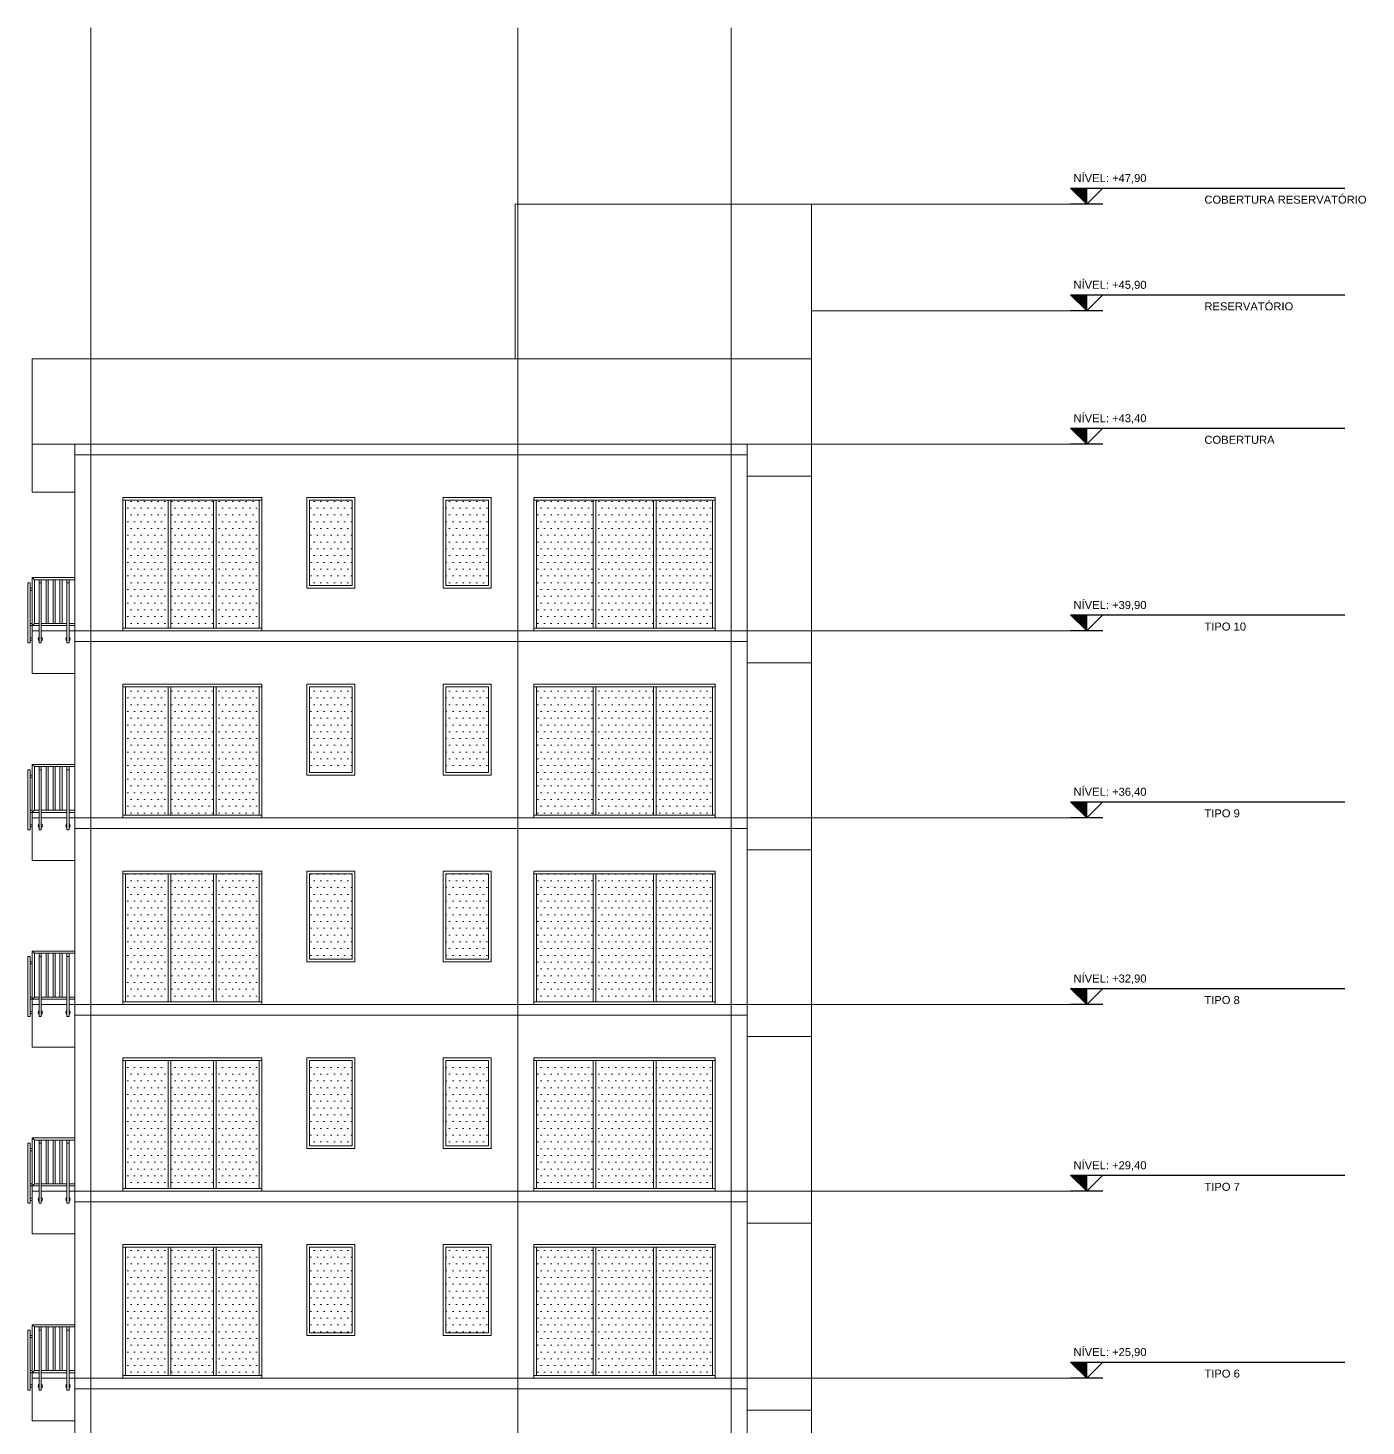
# Model space of a CAD drawing. Header units: millimetres. Extents: x 485872 to 486142, y -52344 to -52207.
# Drawn here: x 485932.43 to 485957.5, y -52314.28 to -52288.08 of the extents above; entities that cross this region are included whole.
import ezdxf
from ezdxf.enums import TextEntityAlignment as Align

# ---------------------------------------------------------------- set-up
doc = ezdxf.new("R2010")
doc.units = ezdxf.units.MM
doc.header["$LTSCALE"] = 15
doc.linetypes.add('DASHDOTX2', pattern=[50.8, 25.4, -12.7, 0, -12.7])
doc.layers.add('G', color=8, linetype='Continuous')
doc.layers.add('Text', color=3, linetype='Continuous')
doc.styles.add('DM-TXT-100', font='arial.ttf', dxfattribs={"height": 0.2})
doc.styles.add('PADRAO', font='arial.ttf', dxfattribs={"height": 0.1})
pattern_1 = [(0, (485455.12795, -52290.53726), (0.0635, 0.127), [0, -0.127])]
pattern_2 = [(0, (485455.12795, -52297.83726), (0.0635, 0.127), [0, -0.127])]

# ---------------------------------------------------------------- blocks, each defined once
blk = doc.blocks.new('SIMBOLO NIVEL CORTE')
blk.add_hatch(color=1).paths.add_polyline_path([(0.3, 0.3), (0, 0.3), (0, 0)])
at = {"color": 1}
for p, q in [((0.301, 0.3), (-4.838, 0.3)), ((0, 0), (0, 0.3)), ((-0.301, 0), (0.301, 0))]:
    blk.add_line(p, q, dxfattribs=at)
blk.add_lwpolyline([(-0.3, 0.3), (0, 0), (0.3, 0.3)], dxfattribs=at)
at = {"layer": 'Text'}
for tag, p, height, style in [('PAVIMENTOXX', (-4.838, 0.412), 0.22, 'PADRAO'), ('PAVIMENTOXXXXX', (-4.838, 0.008), 0.18, 'DM-TXT-100')]:
    blk.add_attdef(tag, p, '', height=height, dxfattribs=dict(at, style=style))
at = {"layer": 'Text', "style": 'DM-TXT-100'}
blk.add_attdef('NIVELXXXXX', text='', height=0.18, dxfattribs=at).set_placement((0.246, 0.412), align=Align.RIGHT)

msp = doc.modelspace()

# ---------------------------------------------------------------- hatches: boundary and pattern name
at = {"linetype": 'Continuous', "lineweight": 13}
h = msp.add_hatch(dxfattribs=at)
h.set_pattern_fill('DOTS', color=153, scale=0.08)
h.set_pattern_definition(pattern_2)
h.paths.add_polyline_path([(485935.06, -52296.927), (485934.26, -52296.927), (485934.26, -52299.327), (485935.06, -52299.327)])
h.paths.add_polyline_path([(485935.91, -52296.927), (485935.11, -52296.927), (485935.11, -52299.327), (485935.91, -52299.327)])
h.paths.add_polyline_path([(485936.76, -52296.927), (485935.96, -52296.927), (485935.96, -52299.327), (485936.76, -52299.327)])
h = msp.add_hatch(dxfattribs=at)
h.set_pattern_fill('DOTS', color=153, scale=0.08)
h.set_pattern_definition(pattern_2)
h.paths.add_polyline_path([(485937.705, -52298.527), (485937.705, -52296.927), (485938.505, -52296.927), (485938.505, -52298.527)])
h = msp.add_hatch(dxfattribs=at)
h.set_pattern_fill('DOTS', color=153, scale=0.08)
h.set_pattern_definition(pattern_2)
h.paths.add_polyline_path([(485940.26, -52298.527), (485940.26, -52296.927), (485941.06, -52296.927), (485941.06, -52298.527)])
h = msp.add_hatch(dxfattribs=at)
h.set_pattern_fill('DOTS', color=153, scale=0.08)
h.set_pattern_definition(pattern_2)
h.paths.add_polyline_path([(485945.26, -52296.927), (485944.202, -52296.927), (485944.202, -52299.327), (485945.26, -52299.327)])
h.paths.add_polyline_path([(485943.019, -52296.927), (485941.96, -52296.927), (485941.96, -52299.327), (485943.019, -52299.327)])
h.paths.add_polyline_path([(485944.152, -52296.927), (485943.069, -52296.927), (485943.069, -52299.327), (485944.152, -52299.327)])
h = msp.add_hatch(dxfattribs=at)
h.set_pattern_fill('DOTS', color=153, scale=0.08)
h.set_pattern_definition(pattern_2)
h.paths.add_polyline_path([(485935.06, -52300.427), (485934.26, -52300.427), (485934.26, -52302.827), (485935.06, -52302.827)])
h.paths.add_polyline_path([(485935.91, -52300.427), (485935.11, -52300.427), (485935.11, -52302.827), (485935.91, -52302.827)])
h.paths.add_polyline_path([(485936.76, -52300.427), (485935.96, -52300.427), (485935.96, -52302.827), (485936.76, -52302.827)])
h = msp.add_hatch(dxfattribs=at)
h.set_pattern_fill('DOTS', color=153, scale=0.08)
h.set_pattern_definition(pattern_2)
h.paths.add_polyline_path([(485937.705, -52302.027), (485937.705, -52300.427), (485938.505, -52300.427), (485938.505, -52302.027)])
h = msp.add_hatch(dxfattribs=at)
h.set_pattern_fill('DOTS', color=153, scale=0.08)
h.set_pattern_definition(pattern_2)
h.paths.add_polyline_path([(485940.26, -52302.027), (485940.26, -52300.427), (485941.06, -52300.427), (485941.06, -52302.027)])
h = msp.add_hatch(dxfattribs=at)
h.set_pattern_fill('DOTS', color=153, scale=0.08)
h.set_pattern_definition(pattern_2)
h.paths.add_polyline_path([(485945.26, -52300.427), (485944.202, -52300.427), (485944.202, -52302.827), (485945.26, -52302.827)])
h.paths.add_polyline_path([(485943.019, -52300.427), (485941.96, -52300.427), (485941.96, -52302.827), (485943.019, -52302.827)])
h.paths.add_polyline_path([(485944.152, -52300.427), (485943.069, -52300.427), (485943.069, -52302.827), (485944.152, -52302.827)])
h = msp.add_hatch(dxfattribs=at)
h.set_pattern_fill('DOTS', color=153, scale=0.08)
h.set_pattern_definition(pattern_2)
h.paths.add_polyline_path([(485935.06, -52303.927), (485934.26, -52303.927), (485934.26, -52306.327), (485935.06, -52306.327)])
h.paths.add_polyline_path([(485935.91, -52303.927), (485935.11, -52303.927), (485935.11, -52306.327), (485935.91, -52306.327)])
h.paths.add_polyline_path([(485936.76, -52303.927), (485935.96, -52303.927), (485935.96, -52306.327), (485936.76, -52306.327)])
h = msp.add_hatch(dxfattribs=at)
h.set_pattern_fill('DOTS', color=153, scale=0.08)
h.set_pattern_definition(pattern_2)
h.paths.add_polyline_path([(485937.705, -52305.527), (485937.705, -52303.927), (485938.505, -52303.927), (485938.505, -52305.527)])
h = msp.add_hatch(dxfattribs=at)
h.set_pattern_fill('DOTS', color=153, scale=0.08)
h.set_pattern_definition(pattern_2)
h.paths.add_polyline_path([(485940.26, -52305.527), (485940.26, -52303.927), (485941.06, -52303.927), (485941.06, -52305.527)])
h = msp.add_hatch(dxfattribs=at)
h.set_pattern_fill('DOTS', color=153, scale=0.08)
h.set_pattern_definition(pattern_2)
h.paths.add_polyline_path([(485945.26, -52303.927), (485944.202, -52303.927), (485944.202, -52306.327), (485945.26, -52306.327)])
h.paths.add_polyline_path([(485943.019, -52303.927), (485941.96, -52303.927), (485941.96, -52306.327), (485943.019, -52306.327)])
h.paths.add_polyline_path([(485944.152, -52303.927), (485943.069, -52303.927), (485943.069, -52306.327), (485944.152, -52306.327)])
h = msp.add_hatch(dxfattribs=at)
h.set_pattern_fill('DOTS', color=153, scale=0.08)
h.set_pattern_definition(pattern_1)
h.paths.add_polyline_path([(485935.06, -52307.427), (485934.26, -52307.427), (485934.26, -52309.827), (485935.06, -52309.827)])
h.paths.add_polyline_path([(485935.91, -52307.427), (485935.11, -52307.427), (485935.11, -52309.827), (485935.91, -52309.827)])
h.paths.add_polyline_path([(485936.76, -52307.427), (485935.96, -52307.427), (485935.96, -52309.827), (485936.76, -52309.827)])
h = msp.add_hatch(dxfattribs=at)
h.set_pattern_fill('DOTS', color=153, scale=0.08)
h.set_pattern_definition(pattern_1)
h.paths.add_polyline_path([(485937.705, -52309.027), (485937.705, -52307.427), (485938.505, -52307.427), (485938.505, -52309.027)])
h = msp.add_hatch(dxfattribs=at)
h.set_pattern_fill('DOTS', color=153, scale=0.08)
h.set_pattern_definition(pattern_1)
h.paths.add_polyline_path([(485940.26, -52309.027), (485940.26, -52307.427), (485941.06, -52307.427), (485941.06, -52309.027)])
h = msp.add_hatch(dxfattribs=at)
h.set_pattern_fill('DOTS', color=153, scale=0.08)
h.set_pattern_definition(pattern_1)
h.paths.add_polyline_path([(485945.26, -52307.427), (485944.202, -52307.427), (485944.202, -52309.827), (485945.26, -52309.827)])
h.paths.add_polyline_path([(485943.019, -52307.427), (485941.96, -52307.427), (485941.96, -52309.827), (485943.019, -52309.827)])
h.paths.add_polyline_path([(485944.152, -52307.427), (485943.069, -52307.427), (485943.069, -52309.827), (485944.152, -52309.827)])
h = msp.add_hatch(dxfattribs=at)
h.set_pattern_fill('DOTS', color=153, scale=0.08)
h.set_pattern_definition(pattern_1)
h.paths.add_polyline_path([(485935.06, -52310.927), (485934.26, -52310.927), (485934.26, -52313.327), (485935.06, -52313.327)])
h.paths.add_polyline_path([(485935.91, -52310.927), (485935.11, -52310.927), (485935.11, -52313.327), (485935.91, -52313.327)])
h.paths.add_polyline_path([(485936.76, -52310.927), (485935.96, -52310.927), (485935.96, -52313.327), (485936.76, -52313.327)])
h = msp.add_hatch(dxfattribs=at)
h.set_pattern_fill('DOTS', color=153, scale=0.08)
h.set_pattern_definition(pattern_1)
h.paths.add_polyline_path([(485937.705, -52312.527), (485937.705, -52310.927), (485938.505, -52310.927), (485938.505, -52312.527)])
h = msp.add_hatch(dxfattribs=at)
h.set_pattern_fill('DOTS', color=153, scale=0.08)
h.set_pattern_definition(pattern_1)
h.paths.add_polyline_path([(485940.26, -52312.527), (485940.26, -52310.927), (485941.06, -52310.927), (485941.06, -52312.527)])
h = msp.add_hatch(dxfattribs=at)
h.set_pattern_fill('DOTS', color=153, scale=0.08)
h.set_pattern_definition(pattern_1)
h.paths.add_polyline_path([(485945.26, -52310.927), (485944.202, -52310.927), (485944.202, -52313.327), (485945.26, -52313.327)])
h.paths.add_polyline_path([(485943.019, -52310.927), (485941.96, -52310.927), (485941.96, -52313.327), (485943.019, -52313.327)])
h.paths.add_polyline_path([(485944.152, -52310.927), (485943.069, -52310.927), (485943.069, -52313.327), (485944.152, -52313.327)])

# ---------------------------------------------------------------- linework, layer by layer
at = {"color": 6, "linetype": 'DASHDOTX2', "lineweight": 13}
for p, q in [((485933.61, -52288.077), (485933.61, -52295.977)), ((485941.61, -52288.077), (485941.61, -52295.977)), ((485945.61, -52288.077), (485945.61, -52295.977)), ((485933.61, -52295.877), (485933.61, -52306.377)), ((485941.61, -52295.877), (485941.61, -52306.377)), ((485945.61, -52295.877), (485945.61, -52306.377)), ((485933.61, -52306.377), (485933.61, -52331.077)), ((485941.61, -52306.377), (485941.61, -52331.077)), ((485945.61, -52306.377), (485945.61, -52331.077))]:
    msp.add_line(p, q, dxfattribs=at)
at = {"linetype": 'Continuous', "lineweight": 13}
for p, q in [((485933.31, -52295.877), (485932.51, -52295.877)), ((485945.91, -52295.877), (485945.91, -52331.077)), ((485934.21, -52299.377), (485934.21, -52296.877)), ((485936.81, -52296.927), (485934.21, -52296.927)), ((485934.26, -52296.927), (485934.26, -52299.327)), ((485935.06, -52299.327), (485935.06, -52296.927)), ((485935.11, -52299.327), (485935.11, -52296.927)), ((485935.91, -52299.327), (485935.91, -52296.927)), ((485935.96, -52299.327), (485935.96, -52296.927)), ((485936.76, -52299.327), (485936.76, -52296.927)), ((485945.31, -52296.877), (485941.91, -52296.877)), ((485945.31, -52296.927), (485941.91, -52296.927)), ((485934.21, -52299.327), (485936.81, -52299.327)), ((485936.81, -52299.377), (485934.21, -52299.377)), ((485945.31, -52299.327), (485941.91, -52299.327)), ((485934.21, -52302.877), (485934.21, -52300.377)), ((485936.81, -52300.427), (485934.21, -52300.427)), ((485934.26, -52300.427), (485934.26, -52302.827)), ((485935.06, -52302.827), (485935.06, -52300.427)), ((485935.11, -52302.827), (485935.11, -52300.427)), ((485935.91, -52302.827), (485935.91, -52300.427)), ((485935.96, -52302.827), (485935.96, -52300.427)), ((485936.76, -52302.827), (485936.76, -52300.427)), ((485945.31, -52300.377), (485941.91, -52300.377)), ((485945.31, -52300.427), (485941.91, -52300.427)), ((485934.21, -52302.827), (485936.81, -52302.827)), ((485936.81, -52302.877), (485934.21, -52302.877)), ((485945.31, -52302.827), (485941.91, -52302.827)), ((485934.21, -52306.377), (485934.21, -52303.877)), ((485936.81, -52303.927), (485934.21, -52303.927)), ((485934.26, -52303.927), (485934.26, -52306.327)), ((485935.06, -52306.327), (485935.06, -52303.927)), ((485935.11, -52306.327), (485935.11, -52303.927)), ((485935.91, -52306.327), (485935.91, -52303.927)), ((485935.96, -52306.327), (485935.96, -52303.927)), ((485936.76, -52306.327), (485936.76, -52303.927)), ((485945.31, -52303.877), (485941.91, -52303.877)), ((485945.31, -52303.927), (485941.91, -52303.927)), ((485934.21, -52306.327), (485936.81, -52306.327)), ((485936.81, -52306.377), (485934.21, -52306.377)), ((485936.81, -52306.377), (485934.21, -52306.377)), ((485945.31, -52306.327), (485941.91, -52306.327)), ((485934.21, -52309.877), (485934.21, -52307.377)), ((485936.81, -52307.427), (485934.21, -52307.427)), ((485934.26, -52307.427), (485934.26, -52309.827)), ((485935.06, -52309.827), (485935.06, -52307.427)), ((485935.11, -52309.827), (485935.11, -52307.427)), ((485935.91, -52309.827), (485935.91, -52307.427)), ((485935.96, -52309.827), (485935.96, -52307.427)), ((485936.76, -52309.827), (485936.76, -52307.427)), ((485945.31, -52307.377), (485941.91, -52307.377)), ((485945.31, -52307.427), (485941.91, -52307.427)), ((485934.21, -52309.827), (485936.81, -52309.827)), ((485945.31, -52309.827), (485941.91, -52309.827)), ((485936.81, -52309.877), (485934.21, -52309.877)), ((485934.21, -52313.377), (485934.21, -52310.877)), ((485945.31, -52310.877), (485941.91, -52310.877)), ((485936.81, -52310.927), (485934.21, -52310.927)), ((485934.26, -52310.927), (485934.26, -52313.327)), ((485935.06, -52313.327), (485935.06, -52310.927)), ((485935.11, -52313.327), (485935.11, -52310.927)), ((485935.91, -52313.327), (485935.91, -52310.927)), ((485935.96, -52313.327), (485935.96, -52310.927)), ((485936.76, -52313.327), (485936.76, -52310.927)), ((485945.31, -52310.927), (485941.91, -52310.927)), ((485934.21, -52313.327), (485936.81, -52313.327)), ((485936.81, -52313.377), (485934.21, -52313.377)), ((485945.31, -52313.327), (485941.91, -52313.327))]:
    msp.add_line(p, q, dxfattribs=at)
for points in [[(485951.968, -52291.377), (485947.11, -52291.377)], [(485951.968, -52293.377), (485947.11, -52293.377)], [(485946.71, -52295.877), (485945.91, -52295.877), (485933.31, -52295.877), (485932.51, -52295.877), (485932.51, -52296.077)], [(485933.31, -52299.377), (485933.31, -52295.877)], [(485951.968, -52295.877), (485947.11, -52295.877)], [(485933.31, -52296.077), (485945.91, -52296.077)], [(485945.91, -52299.377), (485945.91, -52296.077)], [(485941.91, -52299.377), (485941.91, -52296.877)], [(485941.96, -52299.327), (485941.96, -52296.927)], [(485943.019, -52296.927), (485943.019, -52299.327)], [(485943.069, -52296.927), (485943.069, -52299.327)], [(485944.152, -52296.927), (485944.152, -52299.327)], [(485944.202, -52296.927), (485944.202, -52299.327)], [(485945.26, -52299.327), (485945.26, -52296.927)], [(485945.31, -52299.377), (485945.31, -52296.877)], [(485945.91, -52299.377), (485933.31, -52299.377)], [(485935.965, -52299.377), (485935.655, -52299.377)], [(485946.71, -52299.377), (485945.91, -52299.377)], [(485951.968, -52299.377), (485947.11, -52299.377)], [(485933.31, -52299.577), (485945.91, -52299.577)], [(485933.31, -52302.877), (485933.31, -52299.577)], [(485945.91, -52302.877), (485945.91, -52299.577)], [(485941.91, -52302.877), (485941.91, -52300.377)], [(485941.96, -52302.827), (485941.96, -52300.427)], [(485943.019, -52300.427), (485943.019, -52302.827)], [(485943.069, -52300.427), (485943.069, -52302.827)], [(485944.152, -52300.427), (485944.152, -52302.827)], [(485944.202, -52300.427), (485944.202, -52302.827)], [(485945.26, -52302.827), (485945.26, -52300.427)], [(485945.31, -52302.877), (485945.31, -52300.377)], [(485945.91, -52302.877), (485933.31, -52302.877)], [(485935.965, -52302.877), (485935.655, -52302.877)], [(485946.71, -52302.877), (485945.91, -52302.877)], [(485951.968, -52302.877), (485947.11, -52302.877)], [(485933.31, -52303.077), (485945.91, -52303.077)], [(485933.31, -52306.377), (485933.31, -52303.077)], [(485945.91, -52306.377), (485945.91, -52303.077)], [(485941.91, -52306.377), (485941.91, -52303.877)], [(485941.96, -52306.327), (485941.96, -52303.927)], [(485943.019, -52303.927), (485943.019, -52306.327)], [(485943.069, -52303.927), (485943.069, -52306.327)], [(485944.152, -52303.927), (485944.152, -52306.327)], [(485944.202, -52303.927), (485944.202, -52306.327)], [(485945.26, -52306.327), (485945.26, -52303.927)], [(485945.31, -52306.377), (485945.31, -52303.877)], [(485945.91, -52306.377), (485933.31, -52306.377)], [(485945.91, -52306.377), (485933.31, -52306.377)], [(485933.31, -52309.877), (485933.31, -52306.377)], [(485935.965, -52306.377), (485935.655, -52306.377)], [(485935.965, -52306.377), (485935.655, -52306.377)], [(485945.91, -52309.877), (485945.91, -52306.277)], [(485946.71, -52306.377), (485945.91, -52306.377)], [(485946.71, -52306.377), (485945.91, -52306.377)], [(485951.968, -52306.377), (485947.11, -52306.377)], [(485951.968, -52306.377), (485947.11, -52306.377)], [(485933.31, -52306.577), (485945.91, -52306.577)], [(485941.91, -52309.877), (485941.91, -52307.377)], [(485941.96, -52309.827), (485941.96, -52307.427)], [(485943.019, -52307.427), (485943.019, -52309.827)], [(485943.069, -52307.427), (485943.069, -52309.827)], [(485944.152, -52307.427), (485944.152, -52309.827)], [(485944.202, -52307.427), (485944.202, -52309.827)], [(485945.26, -52309.827), (485945.26, -52307.427)], [(485945.31, -52309.877), (485945.31, -52307.377)], [(485945.91, -52309.877), (485933.31, -52309.877)], [(485933.31, -52310.077), (485945.91, -52310.077)], [(485933.31, -52313.377), (485933.31, -52310.077)], [(485935.965, -52309.877), (485935.655, -52309.877)], [(485946.71, -52309.877), (485945.91, -52309.877)], [(485945.91, -52313.377), (485945.91, -52310.077)], [(485951.968, -52309.877), (485947.11, -52309.877)], [(485941.91, -52313.377), (485941.91, -52310.877)], [(485945.31, -52313.377), (485945.31, -52310.877)], [(485941.96, -52313.327), (485941.96, -52310.927)], [(485943.019, -52310.927), (485943.019, -52313.327)], [(485943.069, -52310.927), (485943.069, -52313.327)], [(485944.152, -52310.927), (485944.152, -52313.327)], [(485944.202, -52310.927), (485944.202, -52313.327)], [(485945.26, -52313.327), (485945.26, -52310.927)], [(485945.91, -52313.377), (485933.31, -52313.377)], [(485935.965, -52313.377), (485935.655, -52313.377)], [(485946.71, -52313.377), (485945.91, -52313.377)], [(485951.968, -52313.377), (485947.11, -52313.377)], [(485933.31, -52313.577), (485945.91, -52313.577)], [(485933.31, -52316.877), (485933.31, -52313.577)], [(485945.91, -52316.877), (485945.91, -52313.577)]]:
    msp.add_lwpolyline(points, dxfattribs=at)
at = {"linetype": 'Continuous', "lineweight": 5}
for points in [[(485932.51, -52295.877), (485932.51, -52296.777), (485933.31, -52296.777)], [(485932.43, -52298.477), (485932.47, -52298.477)], [(485932.47, -52298.577), (485932.51, -52298.577)], [(485932.51, -52298.377), (485933.31, -52298.377)], [(485932.51, -52298.377), (485932.51, -52299.377)], [(485932.51, -52298.377), (485932.55, -52298.417)], [(485932.55, -52298.417), (485933.31, -52298.417)], [(485932.55, -52298.417), (485932.55, -52299.237)], [(485932.64, -52298.417), (485932.64, -52299.377)], [(485932.64, -52299.602), (485932.64, -52298.477)], [(485932.64, -52298.477), (485932.68, -52298.477)], [(485932.68, -52298.417), (485932.68, -52299.377)], [(485932.68, -52299.602), (485932.68, -52298.477)], [(485932.77, -52298.417), (485932.77, -52299.237)], [(485932.81, -52298.417), (485932.81, -52299.237)], [(485932.9, -52298.417), (485932.9, -52299.237)], [(485932.94, -52298.417), (485932.94, -52299.237)], [(485933.03, -52298.417), (485933.03, -52299.237)], [(485933.07, -52298.417), (485933.07, -52299.237)], [(485933.16, -52298.417), (485933.16, -52299.237)], [(485933.16, -52299.602), (485933.16, -52298.477)], [(485933.16, -52298.477), (485933.2, -52298.477)], [(485933.2, -52298.417), (485933.2, -52299.237)], [(485933.2, -52299.602), (485933.2, -52298.477)], [(485932.47, -52298.617), (485932.51, -52298.617)], [(485932.51, -52299.237), (485932.47, -52299.237)], [(485932.51, -52299.277), (485932.47, -52299.277)], [(485932.51, -52299.277), (485932.55, -52299.237)], [(485932.51, -52299.277), (485932.64, -52299.277)], [(485932.51, -52299.377), (485932.51, -52300.177), (485933.31, -52300.177)], [(485932.64, -52299.377), (485932.51, -52299.377)], [(485932.55, -52299.237), (485932.64, -52299.237)], [(485932.68, -52299.237), (485933.16, -52299.237)], [(485932.68, -52299.277), (485933.16, -52299.277)], [(485933.16, -52299.377), (485932.68, -52299.377)], [(485933.2, -52299.237), (485933.31, -52299.237)], [(485933.2, -52299.277), (485933.31, -52299.277)], [(485933.31, -52299.377), (485933.2, -52299.377)], [(485933.31, -52299.377), (485933.31, -52299.377), (485933.31, -52299.577)], [(485932.43, -52299.602), (485932.47, -52299.602)], [(485932.51, -52299.507), (485932.47, -52299.507)], [(485932.51, -52299.547), (485932.47, -52299.547)], [(485932.64, -52299.602), (485932.68, -52299.602)], [(485933.16, -52299.602), (485933.2, -52299.602)], [(485932.43, -52301.977), (485932.47, -52301.977)], [(485932.51, -52301.877), (485933.31, -52301.877)], [(485932.51, -52301.877), (485932.51, -52302.877)], [(485932.51, -52301.877), (485932.55, -52301.917)], [(485932.55, -52301.917), (485933.31, -52301.917)], [(485932.55, -52301.917), (485932.55, -52302.737)], [(485932.64, -52301.917), (485932.64, -52302.877)], [(485932.64, -52303.102), (485932.64, -52301.977)], [(485932.64, -52301.977), (485932.68, -52301.977)], [(485932.68, -52301.917), (485932.68, -52302.877)], [(485932.68, -52303.102), (485932.68, -52301.977)], [(485932.77, -52301.917), (485932.77, -52302.737)], [(485932.81, -52301.917), (485932.81, -52302.737)], [(485932.9, -52301.917), (485932.9, -52302.737)], [(485932.94, -52301.917), (485932.94, -52302.737)], [(485933.03, -52301.917), (485933.03, -52302.737)], [(485933.07, -52301.917), (485933.07, -52302.737)], [(485933.16, -52301.917), (485933.16, -52302.737)], [(485933.16, -52303.102), (485933.16, -52301.977)], [(485933.16, -52301.977), (485933.2, -52301.977)], [(485933.2, -52301.917), (485933.2, -52302.737)], [(485933.2, -52303.102), (485933.2, -52301.977)], [(485932.47, -52302.077), (485932.51, -52302.077)], [(485932.47, -52302.117), (485932.51, -52302.117)], [(485932.51, -52302.737), (485932.47, -52302.737)], [(485932.51, -52302.777), (485932.47, -52302.777)], [(485932.51, -52302.777), (485932.55, -52302.737)], [(485932.51, -52302.777), (485932.64, -52302.777)], [(485932.55, -52302.737), (485932.64, -52302.737)], [(485932.68, -52302.737), (485933.16, -52302.737)], [(485932.68, -52302.777), (485933.16, -52302.777)], [(485933.2, -52302.737), (485933.31, -52302.737)], [(485933.2, -52302.777), (485933.31, -52302.777)], [(485932.51, -52303.007), (485932.47, -52303.007)], [(485932.51, -52303.047), (485932.47, -52303.047)], [(485932.51, -52302.877), (485932.51, -52303.677), (485933.31, -52303.677)], [(485932.64, -52302.877), (485932.51, -52302.877)], [(485933.16, -52302.877), (485932.68, -52302.877)], [(485933.31, -52302.877), (485933.2, -52302.877)], [(485933.31, -52302.877), (485933.31, -52302.877), (485933.31, -52303.077)], [(485932.43, -52303.102), (485932.47, -52303.102)], [(485932.64, -52303.102), (485932.68, -52303.102)], [(485933.16, -52303.102), (485933.2, -52303.102)], [(485932.51, -52305.377), (485933.31, -52305.377)], [(485932.51, -52305.377), (485932.51, -52306.377)], [(485932.51, -52305.377), (485932.55, -52305.417)], [(485932.55, -52305.417), (485933.31, -52305.417)], [(485932.55, -52305.417), (485932.55, -52306.237)], [(485932.64, -52305.417), (485932.64, -52306.377)], [(485932.68, -52305.417), (485932.68, -52306.377)], [(485932.77, -52305.417), (485932.77, -52306.237)], [(485932.81, -52305.417), (485932.81, -52306.237)], [(485932.9, -52305.417), (485932.9, -52306.237)], [(485932.94, -52305.417), (485932.94, -52306.237)], [(485933.03, -52305.417), (485933.03, -52306.237)], [(485933.07, -52305.417), (485933.07, -52306.237)], [(485933.16, -52305.417), (485933.16, -52306.237)], [(485933.2, -52305.417), (485933.2, -52306.237)], [(485932.43, -52305.477), (485932.47, -52305.477)], [(485932.43, -52306.377), (485932.43, -52305.477), (485932.47, -52305.477), (485932.47, -52306.377)], [(485932.47, -52305.577), (485932.51, -52305.577)], [(485932.47, -52305.617), (485932.51, -52305.617)], [(485932.64, -52306.377), (485932.64, -52305.477)], [(485932.64, -52305.477), (485932.68, -52305.477)], [(485932.68, -52306.377), (485932.68, -52305.477)], [(485933.16, -52306.377), (485933.16, -52305.477)], [(485933.16, -52305.477), (485933.2, -52305.477)], [(485933.2, -52306.377), (485933.2, -52305.477)], [(485932.47, -52306.377), (485932.47, -52306.602), (485932.43, -52306.602), (485932.43, -52306.377)], [(485932.51, -52306.237), (485932.47, -52306.237)], [(485932.51, -52306.277), (485932.47, -52306.277)], [(485932.51, -52306.277), (485932.55, -52306.237)], [(485932.51, -52306.277), (485932.64, -52306.277)], [(485932.51, -52306.377), (485932.51, -52307.177), (485933.31, -52307.177)], [(485932.64, -52306.377), (485932.51, -52306.377)], [(485932.64, -52306.377), (485932.51, -52306.377)], [(485932.55, -52306.237), (485932.64, -52306.237)], [(485932.64, -52306.602), (485932.64, -52306.377)], [(485932.68, -52306.237), (485933.16, -52306.237)], [(485932.68, -52306.277), (485933.16, -52306.277)], [(485933.16, -52306.377), (485932.68, -52306.377)], [(485932.68, -52306.602), (485932.68, -52306.377)], [(485933.16, -52306.377), (485932.68, -52306.377)], [(485933.16, -52306.602), (485933.16, -52306.377)], [(485933.2, -52306.237), (485933.31, -52306.237)], [(485933.2, -52306.277), (485933.31, -52306.277)], [(485933.31, -52306.377), (485933.2, -52306.377)], [(485933.2, -52306.602), (485933.2, -52306.377)], [(485933.31, -52306.377), (485933.2, -52306.377)], [(485933.31, -52306.377), (485933.31, -52306.377), (485933.31, -52306.577)], [(485932.43, -52306.602), (485932.47, -52306.602)], [(485932.51, -52306.507), (485932.47, -52306.507)], [(485932.51, -52306.547), (485932.47, -52306.547)], [(485932.64, -52306.602), (485932.68, -52306.602)], [(485933.16, -52306.602), (485933.2, -52306.602)], [(485932.43, -52308.977), (485932.47, -52308.977)], [(485932.47, -52309.077), (485932.51, -52309.077)], [(485932.51, -52308.877), (485933.31, -52308.877)], [(485932.51, -52308.877), (485932.51, -52309.877)], [(485932.51, -52308.877), (485932.55, -52308.917)], [(485932.55, -52308.917), (485933.31, -52308.917)], [(485932.55, -52308.917), (485932.55, -52309.737)], [(485932.64, -52308.917), (485932.64, -52309.877)], [(485932.64, -52310.102), (485932.64, -52308.977)], [(485932.64, -52308.977), (485932.68, -52308.977)], [(485932.68, -52308.917), (485932.68, -52309.877)], [(485932.68, -52310.102), (485932.68, -52308.977)], [(485932.77, -52308.917), (485932.77, -52309.737)], [(485932.81, -52308.917), (485932.81, -52309.737)], [(485932.9, -52308.917), (485932.9, -52309.737)], [(485932.94, -52308.917), (485932.94, -52309.737)], [(485933.03, -52308.917), (485933.03, -52309.737)], [(485933.07, -52308.917), (485933.07, -52309.737)], [(485933.16, -52308.917), (485933.16, -52309.737)], [(485933.16, -52310.102), (485933.16, -52308.977)], [(485933.16, -52308.977), (485933.2, -52308.977)], [(485933.2, -52308.917), (485933.2, -52309.737)], [(485933.2, -52310.102), (485933.2, -52308.977)], [(485932.47, -52309.117), (485932.51, -52309.117)], [(485932.51, -52309.737), (485932.47, -52309.737)], [(485932.51, -52309.777), (485932.47, -52309.777)], [(485932.51, -52309.777), (485932.55, -52309.737)], [(485932.51, -52309.777), (485932.64, -52309.777)], [(485932.55, -52309.737), (485932.64, -52309.737)], [(485932.68, -52309.737), (485933.16, -52309.737)], [(485932.68, -52309.777), (485933.16, -52309.777)], [(485933.2, -52309.737), (485933.31, -52309.737)], [(485933.2, -52309.777), (485933.31, -52309.777)], [(485932.43, -52310.102), (485932.47, -52310.102)], [(485932.51, -52310.007), (485932.47, -52310.007)], [(485932.51, -52310.047), (485932.47, -52310.047)], [(485932.51, -52309.877), (485932.51, -52310.677), (485933.31, -52310.677)], [(485932.64, -52309.877), (485932.51, -52309.877)], [(485932.64, -52310.102), (485932.68, -52310.102)], [(485933.16, -52309.877), (485932.68, -52309.877)], [(485933.16, -52310.102), (485933.2, -52310.102)], [(485933.31, -52309.877), (485933.2, -52309.877)], [(485933.31, -52309.877), (485933.31, -52309.877), (485933.31, -52310.077)], [(485932.43, -52312.477), (485932.47, -52312.477)], [(485932.51, -52312.377), (485933.31, -52312.377)], [(485932.51, -52312.377), (485932.51, -52313.377)], [(485932.51, -52312.377), (485932.55, -52312.417)], [(485932.55, -52312.417), (485933.31, -52312.417)], [(485932.55, -52312.417), (485932.55, -52313.237)], [(485932.64, -52312.417), (485932.64, -52313.377)], [(485932.64, -52313.602), (485932.64, -52312.477)], [(485932.64, -52312.477), (485932.68, -52312.477)], [(485932.68, -52312.417), (485932.68, -52313.377)], [(485932.68, -52313.602), (485932.68, -52312.477)], [(485932.77, -52312.417), (485932.77, -52313.237)], [(485932.81, -52312.417), (485932.81, -52313.237)], [(485932.9, -52312.417), (485932.9, -52313.237)], [(485932.94, -52312.417), (485932.94, -52313.237)], [(485933.03, -52312.417), (485933.03, -52313.237)], [(485933.07, -52312.417), (485933.07, -52313.237)], [(485933.16, -52312.417), (485933.16, -52313.237)], [(485933.16, -52313.602), (485933.16, -52312.477)], [(485933.16, -52312.477), (485933.2, -52312.477)], [(485933.2, -52312.417), (485933.2, -52313.237)], [(485933.2, -52313.602), (485933.2, -52312.477)], [(485932.47, -52312.577), (485932.51, -52312.577)], [(485932.47, -52312.617), (485932.51, -52312.617)], [(485932.51, -52313.237), (485932.47, -52313.237)], [(485932.51, -52313.277), (485932.47, -52313.277)], [(485932.51, -52313.277), (485932.55, -52313.237)], [(485932.51, -52313.277), (485932.64, -52313.277)], [(485932.55, -52313.237), (485932.64, -52313.237)], [(485932.68, -52313.237), (485933.16, -52313.237)], [(485932.68, -52313.277), (485933.16, -52313.277)], [(485933.2, -52313.237), (485933.31, -52313.237)], [(485933.2, -52313.277), (485933.31, -52313.277)], [(485932.51, -52313.507), (485932.47, -52313.507)], [(485932.51, -52313.377), (485932.51, -52314.177), (485933.31, -52314.177)], [(485932.64, -52313.377), (485932.51, -52313.377)], [(485933.16, -52313.377), (485932.68, -52313.377)], [(485933.31, -52313.377), (485933.2, -52313.377)], [(485933.31, -52313.377), (485933.31, -52313.377), (485933.31, -52313.577)], [(485932.43, -52313.602), (485932.47, -52313.602)], [(485932.51, -52313.547), (485932.47, -52313.547)], [(485932.64, -52313.602), (485932.68, -52313.602)], [(485933.16, -52313.602), (485933.2, -52313.602)]]:
    msp.add_lwpolyline(points, dxfattribs=at)
at = {"linetype": 'Continuous', "lineweight": 13}
for points in [[(485934.21, -52299.377), (485936.81, -52299.377), (485936.81, -52296.877), (485934.21, -52296.877)], [(485938.555, -52298.577), (485937.655, -52298.577), (485937.655, -52296.877), (485938.555, -52296.877)], [(485938.505, -52298.527), (485937.705, -52298.527), (485937.705, -52296.927), (485938.505, -52296.927)], [(485941.11, -52298.577), (485940.21, -52298.577), (485940.21, -52296.877), (485941.11, -52296.877)], [(485941.06, -52298.527), (485940.26, -52298.527), (485940.26, -52296.927), (485941.06, -52296.927)], [(485934.21, -52302.877), (485936.81, -52302.877), (485936.81, -52300.377), (485934.21, -52300.377)], [(485938.555, -52302.077), (485937.655, -52302.077), (485937.655, -52300.377), (485938.555, -52300.377)], [(485938.505, -52302.027), (485937.705, -52302.027), (485937.705, -52300.427), (485938.505, -52300.427)], [(485941.11, -52302.077), (485940.21, -52302.077), (485940.21, -52300.377), (485941.11, -52300.377)], [(485941.06, -52302.027), (485940.26, -52302.027), (485940.26, -52300.427), (485941.06, -52300.427)], [(485934.21, -52306.377), (485936.81, -52306.377), (485936.81, -52303.877), (485934.21, -52303.877)], [(485938.555, -52305.577), (485937.655, -52305.577), (485937.655, -52303.877), (485938.555, -52303.877)], [(485938.505, -52305.527), (485937.705, -52305.527), (485937.705, -52303.927), (485938.505, -52303.927)], [(485941.11, -52305.577), (485940.21, -52305.577), (485940.21, -52303.877), (485941.11, -52303.877)], [(485941.06, -52305.527), (485940.26, -52305.527), (485940.26, -52303.927), (485941.06, -52303.927)], [(485934.21, -52309.877), (485936.81, -52309.877), (485936.81, -52307.377), (485934.21, -52307.377)], [(485938.555, -52309.077), (485937.655, -52309.077), (485937.655, -52307.377), (485938.555, -52307.377)], [(485938.505, -52309.027), (485937.705, -52309.027), (485937.705, -52307.427), (485938.505, -52307.427)], [(485941.11, -52309.077), (485940.21, -52309.077), (485940.21, -52307.377), (485941.11, -52307.377)], [(485941.06, -52309.027), (485940.26, -52309.027), (485940.26, -52307.427), (485941.06, -52307.427)], [(485934.21, -52313.377), (485936.81, -52313.377), (485936.81, -52310.877), (485934.21, -52310.877)], [(485938.555, -52312.577), (485937.655, -52312.577), (485937.655, -52310.877), (485938.555, -52310.877)], [(485941.11, -52312.577), (485940.21, -52312.577), (485940.21, -52310.877), (485941.11, -52310.877)], [(485938.505, -52312.527), (485937.705, -52312.527), (485937.705, -52310.927), (485938.505, -52310.927)], [(485941.06, -52312.527), (485940.26, -52312.527), (485940.26, -52310.927), (485941.06, -52310.927)]]:
    msp.add_lwpolyline(points, close=True, dxfattribs=at)
at = {"linetype": 'Continuous', "lineweight": 5}
for points in [[(485932.43, -52298.477), (485932.47, -52298.477), (485932.47, -52299.602), (485932.43, -52299.602)], [(485933.31, -52299.377), (485933.31, -52299.377)], [(485932.43, -52301.977), (485932.47, -52301.977), (485932.47, -52303.102), (485932.43, -52303.102)], [(485932.43, -52308.977), (485932.47, -52308.977), (485932.47, -52310.102), (485932.43, -52310.102)], [(485932.43, -52312.477), (485932.47, -52312.477), (485932.47, -52313.602), (485932.43, -52313.602)]]:
    msp.add_lwpolyline(points, close=True, dxfattribs=at)
for centre, start, end in [((485932.66, -52299.527), 120, 240), ((485932.66, -52299.527), 300, 60), ((485933.18, -52299.527), 120, 240), ((485933.18, -52299.527), 300, 60), ((485932.66, -52303.027), 120, 240), ((485932.66, -52303.027), 300, 60), ((485933.18, -52303.027), 120, 240), ((485933.18, -52303.027), 300, 60), ((485932.66, -52306.527), 120, 240), ((485932.66, -52306.527), 300, 60), ((485933.18, -52306.527), 120, 240), ((485933.18, -52306.527), 300, 60), ((485932.66, -52310.027), 120, 240), ((485932.66, -52310.027), 300, 60), ((485933.18, -52310.027), 120, 240), ((485933.18, -52310.027), 300, 60), ((485932.66, -52313.527), 120, 240), ((485932.66, -52313.527), 300, 60), ((485933.18, -52313.527), 120, 240), ((485933.18, -52313.527), 300, 60)]:
    msp.add_arc(centre, 0.04, start, end, dxfattribs=at)
at = {"layer": 'G', "lineweight": 0}
for p, q in [((485932.51, -52294.277), (485947.11, -52294.277)), ((485932.51, -52295.877), (485932.51, -52294.277)), ((485947.11, -52294.677), (485947.11, -52295.877)), ((485946.71, -52295.877), (485947.11, -52295.877)), ((485945.91, -52296.477), (485947.11, -52296.477)), ((485946.71, -52299.377), (485947.11, -52299.377)), ((485945.91, -52299.977), (485947.11, -52299.977)), ((485946.71, -52302.877), (485947.11, -52302.877)), ((485945.91, -52303.477), (485947.11, -52303.477)), ((485946.71, -52306.377), (485947.11, -52306.377)), ((485946.71, -52306.377), (485947.11, -52306.377)), ((485945.91, -52306.977), (485947.11, -52306.977)), ((485946.71, -52309.877), (485947.11, -52309.877)), ((485945.91, -52310.477), (485947.11, -52310.477)), ((485946.71, -52313.377), (485947.11, -52313.377)), ((485945.91, -52313.977), (485947.11, -52313.977))]:
    msp.add_line(p, q, dxfattribs=at)
for points in [[(485941.56, -52291.377), (485947.11, -52291.377), (485947.11, -52295.977)], [(485941.56, -52291.377), (485941.56, -52294.277)], [(485947.11, -52295.877), (485947.11, -52306.377)], [(485947.11, -52306.377), (485947.11, -52330.877)]]:
    msp.add_lwpolyline(points, dxfattribs=at)

# ---------------------------------------------------------------- block references
at = {"layer": 'Text', "linetype": 'Continuous', "lineweight": 13}
ref = msp.add_blockref('SIMBOLO NIVEL CORTE', (485952.269, -52291.377), dxfattribs=dict(at, xscale=-1))
ref.add_attrib('NIVELXXXXX', 'NÍVEL: +47,90', dxfattribs={"layer": '0', "height": 0.15, "style": 'DM-TXT-100'}).set_placement((485953.391, -52290.965), align=Align.RIGHT)
ref.add_attrib('PAVIMENTOXXXXX', 'COBERTURA RESERVATÓRIO', (485954.475, -52291.369), dxfattribs={"layer": '0', "height": 0.15, "style": 'DM-TXT-100'})
ref = msp.add_blockref('SIMBOLO NIVEL CORTE', (485952.269, -52293.377), dxfattribs=dict(at, xscale=-1))
ref.add_attrib('NIVELXXXXX', 'NÍVEL: +45,90', dxfattribs={"layer": '0', "height": 0.15, "style": 'DM-TXT-100'}).set_placement((485953.391, -52292.965), align=Align.RIGHT)
ref.add_attrib('PAVIMENTOXXXXX', 'RESERVATÓRIO', (485954.475, -52293.369), dxfattribs={"layer": '0', "height": 0.15, "style": 'DM-TXT-100'})
ref = msp.add_blockref('SIMBOLO NIVEL CORTE', (485952.269, -52295.877), dxfattribs=dict(at, xscale=-1))
ref.add_attrib('NIVELXXXXX', 'NÍVEL: +43,40', dxfattribs={"layer": '0', "height": 0.15, "style": 'DM-TXT-100'}).set_placement((485953.391, -52295.465), align=Align.RIGHT)
ref.add_attrib('PAVIMENTOXXXXX', 'COBERTURA', (485954.475, -52295.869), dxfattribs={"layer": '0', "height": 0.15, "style": 'DM-TXT-100'})
ref = msp.add_blockref('SIMBOLO NIVEL CORTE', (485952.269, -52299.377), dxfattribs=dict(at, xscale=-1))
ref.add_attrib('NIVELXXXXX', 'NÍVEL: +39,90', dxfattribs={"layer": '0', "height": 0.15, "style": 'DM-TXT-100'}).set_placement((485953.391, -52298.965), align=Align.RIGHT)
ref.add_attrib('PAVIMENTOXXXXX', 'TIPO 10', (485954.475, -52299.369), dxfattribs={"layer": '0', "height": 0.15, "style": 'DM-TXT-100'})
ref = msp.add_blockref('SIMBOLO NIVEL CORTE', (485952.269, -52302.877), dxfattribs=dict(at, xscale=-1))
ref.add_attrib('NIVELXXXXX', 'NÍVEL: +36,40', dxfattribs={"layer": '0', "height": 0.15, "style": 'DM-TXT-100'}).set_placement((485953.391, -52302.465), align=Align.RIGHT)
ref.add_attrib('PAVIMENTOXXXXX', 'TIPO 9', (485954.475, -52302.869), dxfattribs={"layer": '0', "height": 0.15, "style": 'DM-TXT-100'})
ref = msp.add_blockref('SIMBOLO NIVEL CORTE', (485952.269, -52306.377), dxfattribs=dict(at, xscale=-1))
ref.add_attrib('NIVELXXXXX', 'NÍVEL: +32,90', dxfattribs={"layer": '0', "height": 0.15, "style": 'DM-TXT-100'}).set_placement((485953.391, -52305.965), align=Align.RIGHT)
ref.add_attrib('PAVIMENTOXXXXX', 'TIPO 8', (485954.475, -52306.369), dxfattribs={"layer": '0', "height": 0.15, "style": 'DM-TXT-100'})
ref = msp.add_blockref('SIMBOLO NIVEL CORTE', (485952.269, -52309.877), dxfattribs=dict(at, xscale=-1))
ref.add_attrib('NIVELXXXXX', 'NÍVEL: +29,40', dxfattribs={"layer": '0', "height": 0.15, "style": 'DM-TXT-100'}).set_placement((485953.391, -52309.465), align=Align.RIGHT)
ref.add_attrib('PAVIMENTOXXXXX', 'TIPO 7', (485954.475, -52309.869), dxfattribs={"layer": '0', "height": 0.15, "style": 'DM-TXT-100'})
ref = msp.add_blockref('SIMBOLO NIVEL CORTE', (485952.269, -52313.377), dxfattribs=dict(at, xscale=-1))
ref.add_attrib('NIVELXXXXX', 'NÍVEL: +25,90', dxfattribs={"layer": '0', "height": 0.15, "style": 'DM-TXT-100'}).set_placement((485953.391, -52312.965), align=Align.RIGHT)
ref.add_attrib('PAVIMENTOXXXXX', 'TIPO 6', (485954.475, -52313.369), dxfattribs={"layer": '0', "height": 0.15, "style": 'DM-TXT-100'})

doc.saveas('drawing.dxf')
